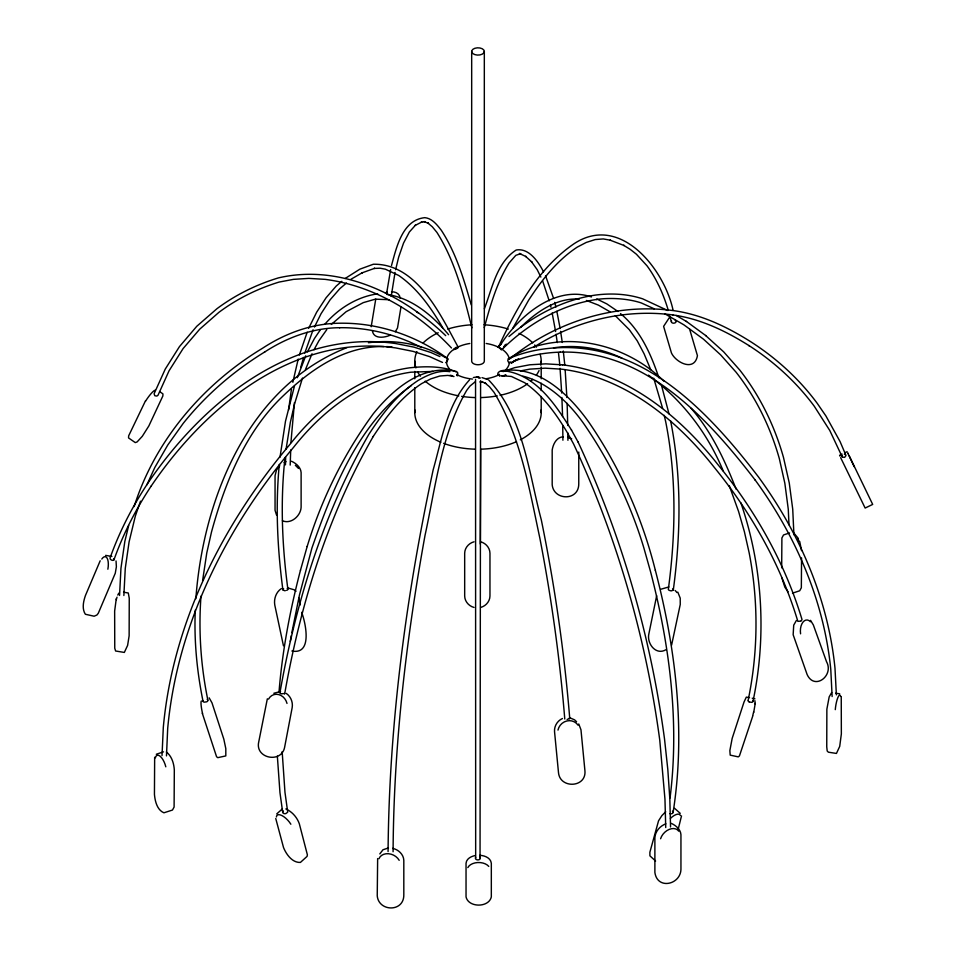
<?xml version="1.0" encoding="UTF-8"?>
<svg xmlns="http://www.w3.org/2000/svg" width="956" height="956" viewBox="0 0 956 956"><rect width="100%" height="100%" fill="white"/><g stroke="black" fill="none" stroke-linecap="round" stroke-linejoin="round"><path stroke-width="1.43" d="M480.342 544.048L480.689 449.571M480.593 380.751L480.043 859.05A2.533 1.757 0 0 1 475.67 859.05L475.55 379.365M388.076 851.581C389.092 723.166 406.216 595.206 433.176 469.778C441.863 439.091 447.205 404.161 469.527 379.89M393.083 851.736C393.717 745.537 406.109 639.672 425.05 535.264C435.673 486.449 441.314 434.43 466.683 390.371L470.029 386.009L475.323 381.695M285.45 464.879L285.653 457.458M290.72 449.953L290.182 465.106M290.923 442.544L294.448 402.596M675.211 320.332C678.712 323.259 670.192 324.729 671.518 320.881M162.018 755.563L163.309 727.337C172.905 622.296 222.664 524.342 289.895 444.444C319.615 406.67 360.89 374.824 409.55 367.821L409.873 367.797C425.611 366.124 442.771 365.981 457.434 372.207C457.948 373.175 457.828 374.453 457.111 375.302M166.475 755.885L167.694 728.46C177.242 624.137 226.644 526.852 293.432 447.48C322.578 410.411 363.041 379.066 410.805 372.207L432.733 371.43M195.287 610.119C193.972 640.592 196.912 671.172 202.983 701.047M195.861 598.707C203.09 499.295 247.7 386.762 346.92 347.637M200.999 596.102C198.406 630.972 200.832 666.141 207.918 700.366M119.548 595.469L120.958 568.211L124.83 541.443L128.678 525.525M123.862 595.504L125.272 568.378L129.096 541.849L135.346 516.037L140.52 501.171M278.997 692.252C282.283 651.048 290.003 610.287 300.447 570.338L300.507 570.111M279.295 464.437C275.364 506.154 277.348 548.254 282.88 589.733M154.657 757.236L154.442 794.376C155.015 801.116 157.071 809.947 163.918 812.791L172.462 810.055L174.1 807.067L174.315 769.927C173.908 763.366 171.757 756.148 166.356 752.002M281.315 693.769L284.529 693.554M439.927 356.576L430.798 352.465L413.9 347.124L395.808 343.562C292.166 328.577 202.218 402.691 147.654 483.509L147.523 483.7C132.143 506.907 119.345 531.847 110.024 558.089C109.546 560.204 114.983 561.626 113.621 558.89M202.6 580.603L206.783 552.903L211.491 532.038C225.09 482.135 245.931 430.845 283.657 395.402C310.808 369.434 344.614 345.821 383.798 346.574M755.24 703.353L753.71 712.435M673.323 589.852C680.839 534.01 681.7 476.817 670.718 421.357L670.622 420.927M280 457.255L285.486 421.249L294.46 386.105M285.007 457.565C280.228 501.338 282.044 545.637 287.887 589.219A2.533 1.159 -8.5 0 0 287.804 588.92L287.17 588.478M286.071 449.165L290.373 422.229L294.544 403.97L302.478 378.062M288.569 410.064L291.437 389.14M386.63 293.361L390.645 269.58M391.231 296.205L395.055 272.424M670.037 798.021C679.597 722.198 669.678 645.097 650.498 571.521L643.902 548.063C630.805 504.374 610.537 462.931 584.869 425.265C569.86 403.444 548.039 382.412 522.872 376.138M673.12 812.349C685.787 731.651 675.892 648.981 655.374 570.433L655.314 570.218M681.52 815.886L678.258 828.995M377.644 858.56L377.238 895.856C378.672 911.797 403.91 912.418 403.814 894.971L403.814 860.292C403.552 854.294 398.305 849.537 392.653 848.366M400.994 306.888L397.517 327.968L395.294 331.768M279.929 692.742C295.786 602.854 323.188 513.707 368.873 434.335L369.016 434.108C382.269 413.745 397.565 393.932 418.107 380.464C427.571 374.955 438.685 369.841 449.918 371.693M284.661 693.937C300.459 604.347 327.753 515.499 373.282 436.378L373.151 436.605C386.248 416.493 401.365 396.907 421.668 383.595L430.726 378.899L439.796 376.019L447.862 375.397L453.981 376.545M290.266 641.368L291.305 635.597M291.831 632.705L299.479 594.931L311.943 547.967C332.808 488.444 358.667 422.695 411.45 385.495M753.017 701.214C766.82 635.609 762.637 566.358 740.9 502.928M748.082 700.533C758.263 651.956 758.61 601.42 749.134 552.711L744.425 531.847L738.606 511.544L729.308 485.756M475.323 858.177L475.658 857.317M292.847 382.269L298.2 359.086M656.676 595.684L648.909 633.673C646.507 643.185 655.72 655.864 666.009 649.686M395.617 269.747L398.652 257.176L403.54 243.087L409.347 232.021L415.597 225.042L415.155 225.437L421.823 221.983L421.202 222.151L425.36 221.732L424.094 221.649L428.551 223.405L427.571 222.808L432.291 226.763L436.928 232.416C455.187 261.311 463.6 295.057 471.894 327.848M116.285 598.623L114.648 611.087L114.756 648.204L115.604 651L124.34 652.434L127.614 645.384L129.132 635.824L129.251 598.241L128.283 593.007L123.587 592.194M134.139 506.596C155.147 440.119 203.186 384.157 262.446 348.307L262.745 348.115C285.677 333.118 312.158 323.403 339.75 323.224L339.954 323.224C378.755 322.614 417.258 335.915 448.256 359.062L446.094 362.683M391.494 265.541C396.477 247.52 402.297 220 424.787 217.657C432.172 218.362 437.095 224.887 441.314 230.276C456.084 252.91 463.839 279.2 471.26 304.94M484.274 327.621C490.332 305.418 496.762 282.809 508.974 263.079L515.822 255.336L520.697 253.675L519.431 253.483L526.135 256.638L525.585 256.339L531.847 261.98L531.405 261.574L537.2 269.676L540.869 277.085M307.151 546.533L307.211 546.342C321.658 498.829 344.029 453.634 373.414 413.59C392.785 389.642 421.751 364.583 454.745 371.107M299.348 355.046L307.175 332.234M300.734 367.427L303.566 357.401M304.785 353.099L313.09 329.748M300.447 570.338L307.211 546.342M484.417 308.657C492.209 288.473 496.702 262.458 516.216 250.006C529.086 247.712 538.371 261.944 543.546 271.791M752.922 715.566L739.442 755.909L738.247 756.877L730.193 755.12L729.858 750.58L732.177 738.367L744.019 702.039L746.325 697.127L749.54 697.641M267.345 698.788L258.777 741.725C254.655 758.443 281.172 763.701 284.565 747.568L292.178 707.583C293.098 702.206 290.755 696.482 286.25 693.387M671.578 645.228L680.254 604.479L680.218 598.145L677.792 592.111M445.723 335.652C402.285 293.803 339.44 263.581 278.268 277.933L277.861 278.065C256.017 284.745 235.272 295.01 216.952 308.704L196.793 326.271L179.441 346.634L165.257 369.088L154.107 393.752L154.8 395.748L156.892 396.071L158.027 395.222L169.069 370.773L183.11 348.558L199.72 329.175L218.9 312.349C236.992 298.834 257.475 288.676 279.056 282.08L293.504 279.355L308.836 278.387L325.183 279.367C373.927 285.701 418.19 312.552 451.483 347.984M297.292 377.704L305.753 355.811M345.14 278.495L359.874 269.162L373.354 264.238C417.21 263.533 440.417 314.847 458.294 347.375L457.171 348.438M375.744 299.168L371.191 326.737M113.931 559.929C123.169 533.926 135.848 509.213 151.084 486.21L150.952 486.401C204.847 406.682 293.42 333.154 395.796 347.936L413.052 351.378L429.603 356.624L442.52 362.432M842.236 455.534L842.152 456.777L829.772 430.475L814.297 406.276C796.503 382.197 774.073 361.726 748.93 345.546L749.229 345.749C725.819 331.003 700.33 318.635 672.642 314.918L672.881 314.942C624.746 308.573 574.855 320.929 534.117 347.016M305.394 369.697L312.05 353.744M100.177 560.778L85.478 595.433C83.423 601.3 81.726 608.709 85.371 614.266L94.118 616.214L96.915 615.019L98.301 613.238L115.27 573.241L116.381 566.8L116.046 560.969M146.913 484.8L154.812 467.484L167.802 444.97L183.205 423.377C205.91 394.948 233.79 370.964 264.764 351.951L264.477 352.143C286.92 337.468 312.803 327.86 339.834 327.705L339.631 327.717C368.036 327.275 396.298 334.504 421.488 347.53M498.482 347.506L498.399 347.327C516.132 308.609 537.75 268.756 573.636 244.019C619.835 212.841 664.205 268.863 673.06 310.162M503.561 347.805L504.804 345.116M457.291 375.899L457.303 373.808M307.426 351.796L314.428 338.544L320.403 329.772M314.01 349.729L318.934 340.718L326.797 329.617M308.645 328.326L316.663 312.194L326.08 297.77L336.237 286.035L341.806 281.315M314.416 327.072L321.049 313.723L330.095 299.837L339.858 288.652L346.478 283.036M513.002 327.92L528.656 300.16C541.777 280.06 556.906 260.486 577.197 247.15L586.231 242.454L595.277 239.55L603.308 238.928L610.681 240.279L610.095 240.159L624.16 245.537L623.611 245.286L630.171 249.313L636.397 254.212L646.985 265.78C657.142 279.57 663.775 295.189 668.316 310.449M379.807 853.911L382.974 849.776L388.447 847.948M145.455 400.887L128.666 435.817L128.546 437.92L135.286 442.604L137.114 441.923L142.301 436.295L148.861 425.922L162.843 395.999L162.962 393.908L159.592 391.554M446.428 362.957L446.93 360.006M498.399 347.327L499.522 347.303M488.767 380.106C523.637 416.673 528.74 472.945 541.287 519.801C554.707 585.419 564.315 651.825 569.752 718.577L567.111 719.426M503.8 347.446L506.25 344.1M796.36 620.528L793.719 625.152L793.157 634.748L807.139 674.566C814.584 690.782 834.218 675.51 826.534 661.731L813.353 624.961L810.545 620.336M324.825 324.251C337.827 309.135 355.752 297.543 375.553 294.173M279.773 465.692L276.523 470.005L275.053 475.658L275.053 510.337L276.523 515.009M520.554 327.43C536.065 312.23 556.559 297.471 579.336 299.12M283.394 810.999L282.749 811.799A2.533 1.661 -7.9 0 0 285.844 813.58L287.601 812.277A2.533 1.709 -10.3 0 0 287.672 811.787L284.972 792.345L282.163 751.607M456.132 347.351L453.837 349.633M331.314 324.431L346.168 311.68L363.28 302.634L375.35 299.156L389.08 299.718M498.889 347.327L498.255 346.55L501.47 343.551M502.498 348.964C528.094 323.797 560.778 304.749 596.604 299.467L596.281 299.503C611.027 297.352 628.439 298.69 641.225 302.921L654.31 308.848M276.726 813.903L282.426 808.848M665.711 811.752L661.899 815.599L658.553 820.798L649.877 852.226L649.913 855.847L655.601 861.033M831.66 692.586L829.175 696.9L826.868 709.185L826.749 746.779L827.191 750.998L828.386 752.193L836.452 753.436L839.715 746.385L841.352 733.921L841.244 696.816M801.236 620.814L802.024 619.584C784.912 562.737 755.109 510.181 717.669 464.293C679.13 415.346 626.371 372.756 562.737 364.857L562.415 364.845M350.9 279.295L362.396 272.663L361.846 272.926L374.621 268.313L374.023 268.433L380.082 268.206L385.411 269.198L398.736 275.483C416.912 288.055 430.021 306.446 441.242 325.16L442.688 327.777M508.962 336.56C533.472 315.564 563.18 299.766 595.349 295.093L595.672 295.057C611.398 293.038 627.554 293.874 642.683 298.834L667.67 310.485M281.399 588.573C276.057 592.015 273.715 598.922 274.778 605.04L283.454 645.778M510.062 358.679C555.066 321.993 614.983 302.849 672.893 310.557L673.132 310.58C701.25 314.357 727.158 326.868 750.926 341.854L751.225 342.045C776.642 358.404 799.324 379.102 817.308 403.444L825.9 415.944L840.109 441.66L846.012 455.498L844.674 457.35L842.379 457.111M511.508 363.208L515.941 359.85M669.32 317.667L663.607 326.366L671.435 352.919C675.701 362.432 694.522 372.266 697.438 355.668L689.611 329.115M836.38 694.845L834.994 668.256C828.135 598.898 799.407 533.066 758.55 477.056L758.419 476.877C710.284 414.223 646.459 344.769 560.419 347.637L560.216 347.649C542.434 348.175 524.713 351.653 508.353 358.751L507.744 360.723L508.974 362.921M562.451 718.506C557.42 720.74 554.074 726.142 554.54 731.651L558.483 772.52C559.858 789.023 586.685 787.84 584.917 770.644L580.973 729.787L578.75 723.955M510.468 357.532C559.523 327.741 624.256 342.009 663.882 381.121M518.642 358.727L512.679 361.954M800.758 621.113L797.842 621.34C780.873 564.936 751.297 512.775 714.156 467.233C676.167 419.003 624.232 376.927 561.519 369.159L545.183 368.168L529.863 369.124L520.434 370.916M842.128 454.1L839.619 455.307L839.954 456.143M844.638 452.905L847.147 451.698M473.363 377.536L478.382 376.712L480.354 378.098M476.566 377.058L477.737 376.688M284.111 462.549L285.999 461.688M665.83 823.833C659.999 825.972 655.183 831.457 654.884 837.803L654.884 872.481C657.346 890.084 680.553 884.694 680.947 869.351L680.947 834.672C680.624 829.438 675.784 825.351 671.303 823.391M456.633 348.737L454.435 349.466M455.558 371.621L456.382 371.43M474.045 541.801C468.87 543.104 464.724 547.824 464.676 553.261L464.676 595.994C464.724 601.42 468.87 606.14 474.045 607.442M480.593 607.442C485.768 606.14 489.914 601.42 489.962 595.994L489.962 553.261C489.914 547.824 485.768 543.104 480.593 541.801M510.922 362.503C526.505 355.799 543.39 352.668 560.3 352.131L560.096 352.143C644.965 349.334 707.583 418.25 755.097 479.924L754.965 479.745C795.476 535.288 823.976 600.571 830.776 669.367L832.138 696.554M390.406 335.066C384.754 337.779 373.545 339.356 372.41 330.8M273.822 693.255L280.586 691.499M503.035 371.609L514.651 367.666L529.791 364.786L545.768 363.842L562.737 364.857M502.964 376.055L505.736 375.122M789.56 532.946L783.538 534.954L781.9 537.953L781.685 567.864M156.294 754.248L163.524 751.834M792.476 593.174L799.706 590.772L801.343 587.773L801.558 557.862M660.931 589.207L668.853 586.948M475.407 855.512C471.32 856.253 466.385 858.631 466.038 863.316L466.038 896.883C468.392 907.83 488.97 907.83 491.324 896.883L491.324 863.316C490.786 857.855 484.573 855.5 479.769 855.321M385.208 292.799L387.335 292.309M501.386 371.036C538.276 364.26 569.37 394.804 589.015 422.444C619.787 467.281 642.253 517.674 655.374 570.433M506.011 375.182L501.84 375.971M506.178 371.155C503.489 368.717 494.097 372.697 499.367 375.684M563.395 436.82C556.523 437 553.118 444.146 552.186 450.037L552.186 484.716C553.62 500.657 578.87 501.291 578.762 483.844L578.762 452.057M368.43 342.75C394.792 339.093 422.552 344.041 445.544 357.64M553.524 347.841C576.671 344.327 600.846 347.96 621.926 358.142M591.441 296.946C554.588 284.577 517.865 317.249 500.287 345.283M508.353 358.751L509.333 359.098M479.84 381.958L482.589 381.683L481.334 381.599L485.744 383.38L484.764 382.782L489.46 386.726L494.073 392.39C520.662 436.629 529.289 488.743 539.925 538.527C551.445 598.181 559.858 658.457 564.769 719.02M482.027 377.62L487.787 379.508M375.027 294.197L377.835 294.089M501.183 375.66L511.4 376.461L524.725 382.759C542.9 395.33 555.998 413.709 567.231 432.435L573.612 444.014C617.122 537.523 646.029 637.915 659.76 740.123L664.958 799.144L665.735 827.549M386.487 346.586L391.841 346.825M391.53 291.819C395.557 291.568 399.907 293.779 400.134 298.224M844.399 454.303L845.331 454.518M386.941 294.424C412.108 298.105 432.805 315.731 448.603 334.72M209.149 697.844L211.981 702.827L223.824 739.155L225.807 748.608L225.807 755.909L217.753 757.666L216.558 756.686L202.29 713.224M835.687 693.208L839.715 693.829M105.602 555.376L111.876 556.44M478.502 378.002L479.123 378.11M506.764 371.179C537.356 376.437 556.057 405.762 571.449 429.997L571.569 430.212M450.085 375.242L452.523 375.756M752.229 698.227L754.905 698.812M569.8 717.789L574.556 719.832L576.576 721.732M569.119 718.207L569.752 718.577M567.613 437.227L571.676 438.78M287.601 587.892L294.101 589.768L296.002 591.286M291.879 651C313.221 655.171 305.239 621.496 301.642 612.318M749.313 702.027L751.786 702.325A2.533 1.446 10.3 0 0 752.934 700.832M586.434 300.471L598.396 305.119L609.916 311.728M291.472 461.246C295.966 463.206 300.793 467.305 301.116 472.539L301.116 507.218C300.77 515.846 290.994 524.569 282.426 520.745M597.034 299.109L606.773 303.877L617.994 311.489M285.832 808.931C292.094 811.692 297.065 817.332 299.324 823.773L307.39 854.843L307.055 856.409L300.411 862.432C292.321 862.874 286.226 854.341 283.514 847.506L275.746 818.503M280.789 693.566L280.06 693.124M676.322 315.516L686.575 321.551M664.683 313.711L683.899 324.849L703.497 339.189L720.633 354.855L736.084 372.207C756.148 397.804 770.548 427.463 779.355 458.725L784.84 483.258L788.27 509.237L788.999 524.82M416.481 311.764L418.656 313.162M705.6 335.484L723.668 351.844L739.813 370.115C760.056 395.963 774.599 425.898 783.49 457.446L789.262 482.995L792.727 509.19L793.922 534.798M686.205 321.276L705.982 335.747M498.255 346.55L501.446 349.944M648.443 375.146C681.903 399.811 707.225 432.363 723.25 470.997M793.6 532.707L798.403 538.539M615.282 315.683L629.323 329.689L637.21 340.802L644.117 353.84L650.773 369.793M620.492 313.604C640.257 329.88 650.976 354.09 658.887 377.811M674.542 808.298L680.242 813.353M390.61 295.01L391.183 295.774M295.368 465.309L298.499 468.428M672.403 811.13L673.036 811.919A2.533 1.661 7.9 0 1 669.941 813.699M510.874 362.778L510.217 361.989M788.007 591.728L784.852 587.187L781.9 577.974M691.057 408.248C711.575 431.754 724.875 460.374 736.132 489.197M499.952 376.21L499.271 374.238M458.294 347.375L456.012 347.637L453.849 349.394M578.022 441.923L578.117 442.09C621.759 535.862 650.749 636.541 664.528 739.048L667.814 769.508L669.821 798.798L670.55 826.964M571.449 429.997L578.117 442.09M848.139 453.718L847.745 452.941L854.21 466.719M545.541 275.758L553.536 298.224M849.275 455.976L872.685 504.41L865.144 508.054L840.647 457.673M542.661 281.004L549.198 300.829M653.701 378.17L662.616 408.296M799.706 541.49L801.558 550.632M661.731 386.212L668.997 413.84M554.683 302.371L555.95 307.007M550.333 304.952L550.967 307.223M669.821 316.089L671.327 321.742M664.217 415.322L665.735 421.907C676.645 477.008 675.808 533.854 668.328 589.338A2.533 1.159 8.5 0 0 669.081 590.246M556.846 311.345L560.168 328.565M552.162 313.006L555.603 331.505M298.654 597.703L300.148 605.017M480.378 858.189L480.043 857.317A2.533 1.816 0 0 0 479.637 856.911M560.598 331.338L562.295 342.475M556.034 334.277L557.3 342.606M282.677 812.23L279.965 792.679L277.348 756.136M563.287 351.019L564.841 365.323M558.447 352.561L559.846 365.395M565.151 369.697L566.884 397.481M560.049 368.311L561.71 393.059M567.135 403.372L567.721 425.504M561.889 397.469L562.594 416.589M567.816 432.901L567.924 440.298M562.714 425.444L562.917 440.214M541.204 361.105L541.204 364.057M541.204 367.008L541.204 378.803M541.204 383.225L541.204 390.598M541.204 396.501L541.204 412.717M484.322 51.445A6.322 3.645 0 0 1 474.845 54.612A6.322 3.645 0 0 1 474.845 48.29A6.322 3.645 0 0 1 484.322 51.445L484.322 361.105A6.322 3.645 0 0 1 478 364.762A6.322 3.645 0 0 1 471.678 361.105L471.678 51.445M414.796 361.105L414.796 367.008M414.796 371.43L414.796 378.803M414.796 387.646L414.796 412.717M749.313 701.991A2.533 1.434 13.1 0 1 748.166 700.927M754.87 700.629A11.376 1.697 -77.7 0 1 754.929 703.831M753.639 711.897A11.376 1.697 -77.7 0 1 752.934 714.741M835.281 709.639A11.376 2.402 -81.2 0 1 837.826 697.665A11.376 2.402 -81.2 0 1 840.694 696.434M116.333 599.663A11.376 2.402 -81.2 0 1 117.038 597.142M117.791 595.086A11.376 2.402 -81.2 0 1 119.273 592.935M101.79 559.069A11.376 4.601 -80.4 0 1 107.084 558.089A11.376 4.601 -80.4 0 1 107.861 569.214M207.834 700.76A2.533 1.434 -13.1 0 1 206.687 701.823L204.214 702.158A2.533 1.446 -10.3 0 1 203.066 700.652M207.201 699.445A2.533 1.434 -13.1 0 1 207.595 699.684M202.576 713.618A11.376 1.697 77.7 0 1 201.334 700.963M467.831 867.606A11.376 7.278 0 0 1 477.677 862.539A11.376 7.278 0 0 1 488.767 866.411M378.958 858.727A11.376 8.974 24.9 0 1 388.471 853.72A11.376 8.974 24.9 0 1 399.19 860.328M557.981 730.097A11.376 10.731 -46.7 0 1 566.753 720.991A11.376 10.731 -46.7 0 1 578.033 725.162M287.792 589.529A2.533 1.159 -8.5 0 1 286.609 590.378M285.354 590.677A2.533 1.159 -8.5 0 1 284.709 590.712L282.964 590.043A2.533 1.231 -6.8 0 1 283.633 588.788M145.539 401.197A11.376 1.984 -55.2 0 1 155.398 390.263M276.404 816.962A11.376 4.649 48.4 0 1 281.912 815.564A11.376 4.649 48.4 0 1 290.863 824.227M155.338 757.881A11.376 4.649 71.6 0 1 160.261 756.327A11.376 4.649 71.6 0 1 165.806 766.82M268.528 699.135A11.376 9.871 69.5 0 1 278.483 694.51A11.376 9.871 69.5 0 1 287.003 703.413M800.578 633.828A11.376 6.692 88.4 0 1 803.028 622.045A11.376 6.692 88.4 0 1 810.461 621.735M670.395 818.42A11.376 4.649 -48.4 0 1 680.373 815.444M660.596 838.747A11.376 8.042 -45 0 1 669.128 829.426A11.376 8.042 -45 0 1 678.736 831.17M540.104 354.317A63.204 36.495 0 0 1 540.809 365.192M539.053 370.558A63.204 36.495 0 0 1 536.4 375.075M532.743 379.353A63.204 36.495 0 0 1 530.819 381.157M527.581 383.75A63.204 36.495 0 0 1 500.084 395.306M497.228 395.868A63.204 36.495 0 0 1 480.988 397.565M475.013 397.565A63.204 36.495 0 0 1 461.64 396.358M458.772 395.868A63.204 36.495 0 0 1 425.181 381.157M420.425 376.174A63.204 36.495 0 0 1 417.509 371.693M415.896 367.905A63.204 36.495 0 0 1 416.947 351.665M423.257 342.857A63.204 36.495 0 0 1 438.218 332.748M447.695 329.079A63.204 36.495 0 0 1 472.001 324.777M483.999 324.777A63.204 36.495 0 0 1 508.305 329.079M519.06 333.369A63.204 36.495 0 0 1 532.743 342.857M534.679 344.961A63.204 36.495 0 0 1 536.4 347.148M541.036 410.005A63.204 36.495 0 0 1 520.303 439.832M516.479 441.672A63.204 36.495 0 0 1 480.988 449.165M475.013 449.165A63.204 36.495 0 0 1 443.584 443.333M440.859 442.246A63.204 36.495 0 0 1 414.964 410.005M509.536 362.3A31.608 18.248 0 0 1 505.365 370.235M499.151 374.668A31.608 18.248 0 0 1 486.186 378.731M472.503 379.078A31.608 18.248 0 0 1 456.849 374.668M450.635 370.235A31.608 18.248 0 0 1 446.464 362.3M446.667 358.727A31.608 18.248 0 0 1 469.814 343.479M486.186 343.479A31.608 18.248 0 0 1 509.333 358.727M797.866 538.79A11.376 4.649 71.6 0 1 799.085 541.395M669.594 590.497A2.533 1.159 8.5 0 0 671.494 590.832L673.251 590.163A2.533 1.231 6.8 0 0 672.57 588.92M675.091 590.473A11.376 8.042 75 0 1 676.872 592.529"/></g></svg>
